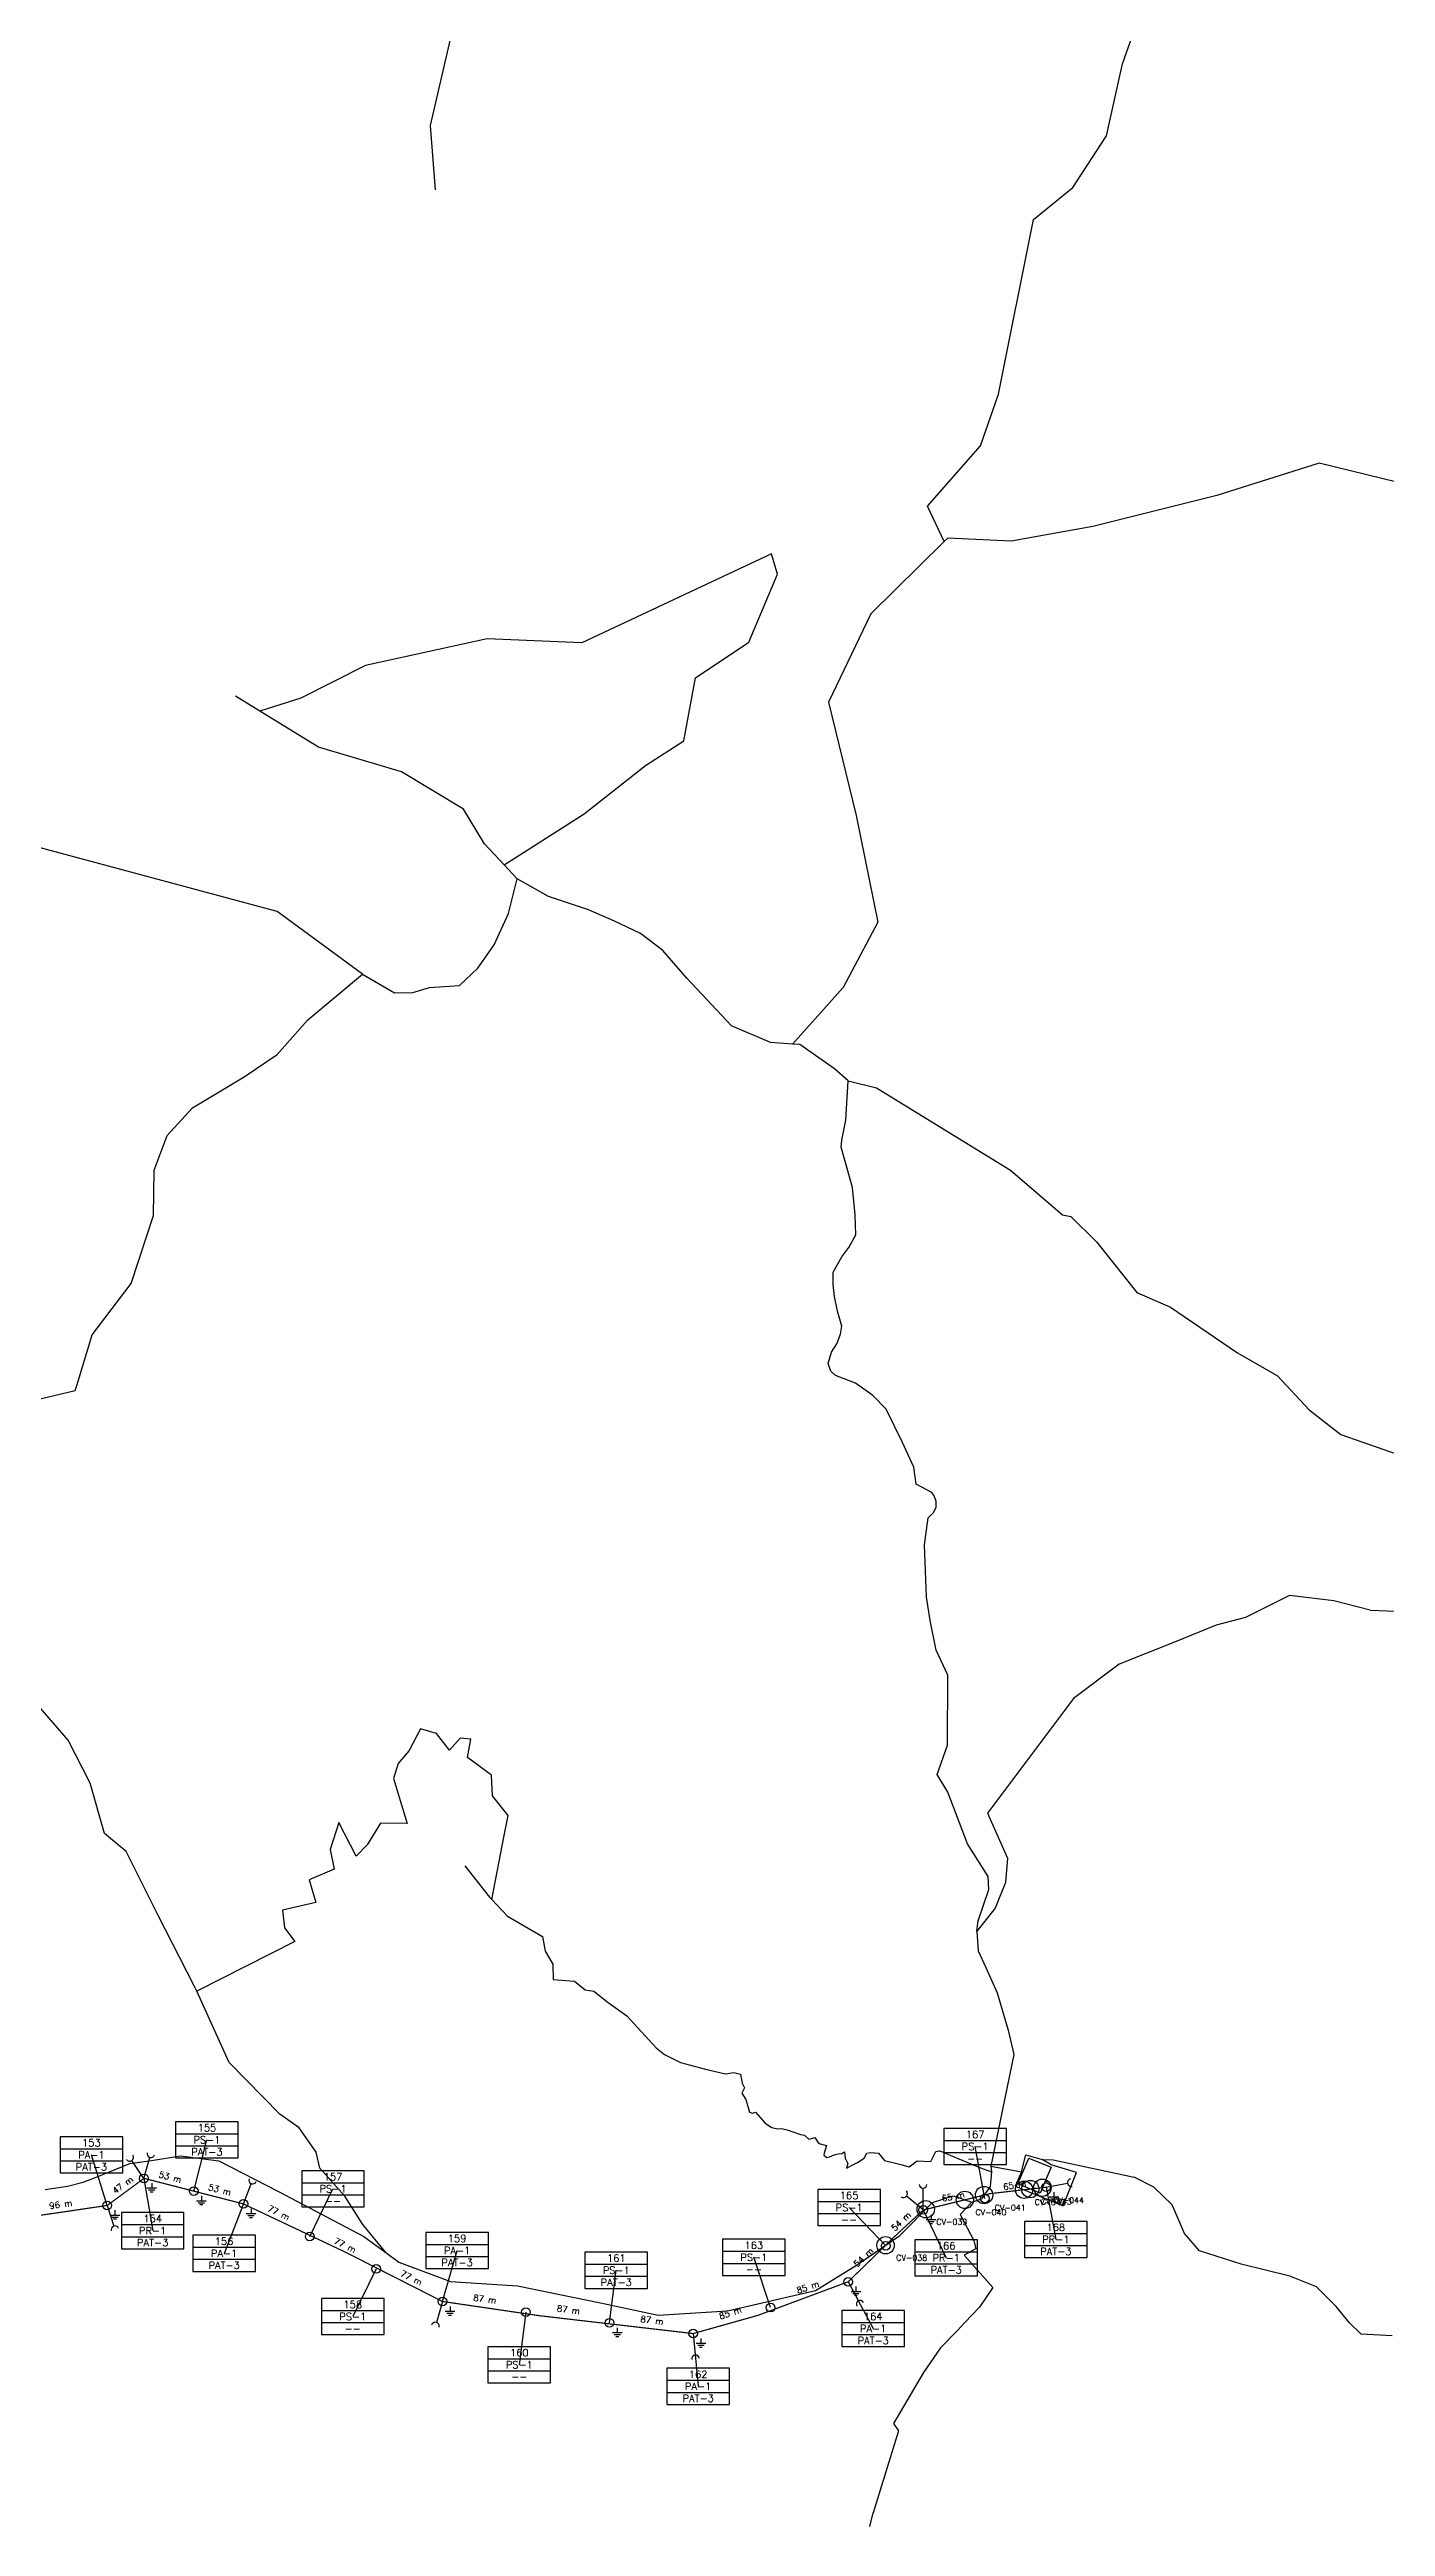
# Model space of a CAD drawing. Header units: metres. Extents: x 405922 to 419705, y 8261045 to 8275273.
# Drawn here: x 414984 to 416370, y 8261192 to 8263761 of the extents above; entities that cross this region are included whole.
import ezdxf
from ezdxf.enums import TextEntityAlignment as Align

# ---------------------------------------------------------------- set-up
doc = ezdxf.new("R2010")
doc.units = ezdxf.units.M
for name, color, linetype in [('CRUCES', 30, 'Continuous'), ('RP_CONDUCTOR', 5, 'Continuous'), ('RP_CUADROPOSTE', 5, 'Continuous'), ('RP_POSTE', 1, 'Continuous'), ('RP_PTIERRA', 2, 'Continuous'), ('RP_RETENIDA', 1, 'Continuous'), ('RP_VANO', 4, 'Continuous'), ('VIAS', 8, 'Continuous')]:
    doc.layers.add(name, color=color, linetype=linetype)
doc.styles.add('ROMANS', font='romans.shx')

# ---------------------------------------------------------------- blocks, each defined once
blk = doc.blocks.new('POSTE_LP')
blk.add_circle((0, 0), 0.9)
blk = doc.blocks.new('RETENIDA')
blk.add_line((0, 0), (4.5, 0))
blk.add_arc((5.3, 0), 0.8, 90, 270)
blk = doc.blocks.new('PAT')
for p, q in [((0, 0), (0, -1)), ((-1, -1), (1, -1)), ((-0.65, -1.4), (0.65, -1.4)), ((-0.3, -1.8), (0.3, -1.8))]:
    blk.add_line(p, q)
blk = doc.blocks.new('CUADRO_POSTE')
for p, q in [((0, 5), (13, 5)), ((0, 2.5), (13, 2.5))]:
    blk.add_line(p, q)
blk.add_lwpolyline([(0, 0), (13, 0), (13, 7.5), (0, 7.5)], close=True)
at = {"style": 'ROMANS'}
for tag, p in [('NUMERO', (6.5, 6.25)), ('ARMADO', (6.5, 3.75)), ('PAT', (6.5, 1.25))]:
    blk.add_attdef(tag, text='', height=1.5, dxfattribs=at).set_placement(p, align=Align.MIDDLE_CENTER)

msp = doc.modelspace()

# ---------------------------------------------------------------- linework, layer by layer
at = {"layer": 'CRUCES'}
for centre in [(415994.9, 8261540.8), (416001.3, 8261541.5), (416013.8, 8261542.9), (415892.8, 8261520.5), (415933.4, 8261530.3), (415953.4, 8261535.2), (415851.2, 8261483.2)]:
    msp.add_circle(centre, 9, dxfattribs=at)
at = {"layer": 'RP_CONDUCTOR', "const_width": 1.25}
msp.add_lwpolyline([(412933.4, 8262991.4), (413299.8, 8262714.7), (413618.8, 8262531.6), (413671.5, 8262466.4), (413924.6, 8262369.5), (414225.3, 8262124.2), (414655.8, 8261777.7), (414760.3, 8261579.1), (414882, 8261518.3), (414948.6, 8261510.5), (415043.6, 8261524.5), (415081.7, 8261552.6), (415184.8, 8261526.1), (415291.6, 8261475.6), (415391.3, 8261424.9), (415492.1, 8261410.1), (415651.5, 8261391.6), (415718.8, 8261410.5), (415812.3, 8261445.3), (415861.6, 8261493.3), (415890.3, 8261519.8), (415960.1, 8261536.8), (416017.8, 8261543.4)], dxfattribs=at)
at = {"layer": 'RP_CUADROPOSTE'}
for p, q in [((415043.6, 8261524.5), (415027.1, 8261576.9)), ((415133.3, 8261539.3), (415147, 8261592.6)), ((415954.1, 8261531.6), (415944.1, 8261585.7)), ((415081.7, 8261552.6), (415090.7, 8261498.3)), ((415184.8, 8261526.1), (415164.8, 8261474.8)), ((415253.6, 8261492.3), (415277.8, 8261541.7)), ((415851.3, 8261482.6), (415813.3, 8261522.4)), ((416017.8, 8261543.4), (416027.8, 8261489.3)), ((415890.3, 8261519.8), (415914, 8261470.2)), ((415391.3, 8261424.8), (415406.5, 8261477.7)), ((415731.9, 8261418.5), (415714.5, 8261470.7)), ((415322.5, 8261458.6), (415298.3, 8261409.2)), ((415564.8, 8261402.7), (415571.7, 8261457.3)), ((415812.3, 8261445.3), (415838.3, 8261396.9)), ((415478, 8261413.8), (415471.1, 8261359.2)), ((415651.5, 8261391.6), (415656.7, 8261336.9))]:
    msp.add_line(p, q, dxfattribs=at)
at = {"layer": 'VIAS'}
for points in [[(415912.1, 8263250.3), (415894.8, 8263287.2), (415949.6, 8263349.6), (415968.4, 8263403.4), (416004.7, 8263584.5), (416045.3, 8263617.6), (416080.2, 8263671.4), (416097, 8263746), (416122.4, 8263818.6), (416163, 8263850.8), (416189.3, 8263939.5), (416256.4, 8263985), (416231.3, 8264085.4)], [(415384.1, 8263615.1), (415379, 8263681.9), (415424.8, 8263880.7), (415430, 8263977.2)], [(417471.3, 8263633.1), (417376.7, 8263623.1), (417286.7, 8263584.1), (417043.4, 8263389.9), (416888.6, 8263402.5), (416734, 8263368.6), (416622.8, 8263323.3), (416502.6, 8263329.9), (416414.2, 8263304.1), (416301, 8263331.8), (416195, 8263298), (416066.1, 8263265.9), (415981.3, 8263250.7), (415915.8, 8263254), (415912.1, 8263250.3), (415835.7, 8263175.5), (415791.8, 8263083.9), (415820.5, 8262966.3), (415843, 8262855.7), (415807, 8262787.9), (415754.6, 8262729.1)], [(415455.5, 8262915), (415538.5, 8262967.9), (415602, 8263018.2), (415641.7, 8263043.8), (415653.8, 8263108.9), (415709.3, 8263146), (415739.1, 8263216.4), (415732.9, 8263237.5), (415536.1, 8263145.4), (415437.9, 8263149.4), (415311.6, 8263121.7), (415244.6, 8263088), (415201.8, 8263074.5)], [(414960.7, 8262358), (415010.3, 8262369.9), (415012.5, 8262376), (415028, 8262427.5), (415068.3, 8262480.9), (415091.6, 8262551.2), (415092.3, 8262598.4), (415105.6, 8262634.3), (415132.1, 8262663), (415185.6, 8262695.2), (415219.9, 8262718.3), (415251.6, 8262754.4), (415308.4, 8262801.8), (415341.6, 8262782.4), (415360.8, 8262782.5), (415377.8, 8262787.7), (415409.1, 8262790), (415428.2, 8262807.8), (415445.1, 8262832.2), (415459.8, 8262864.7), (415468.8, 8262900.6), (415455.5, 8262915), (415435.1, 8262936.9), (415413.2, 8262972.7), (415349, 8263011.5), (415262.7, 8263037.1), (415201.8, 8263074.5), (415176.7, 8263090)], [(415308.4, 8262801.8), (415220, 8262866.6), (414957.2, 8262937.2)], [(415945.9, 8261809), (415947.2, 8261819.7), (415958.4, 8261852.2), (415957.7, 8261865.6), (415936.3, 8261899.5), (415915.8, 8261953.1), (415904.8, 8261971.5), (415915.4, 8262001.9), (415915.6, 8262074.6), (415903.7, 8262100.3), (415897.3, 8262131.2), (415893.7, 8262155.9), (415891.5, 8262209.8), (415895.4, 8262237.7), (415900.8, 8262243.4), (415903.8, 8262248.4), (415903.6, 8262254.8), (415901.6, 8262260.7), (415899.2, 8262263.9), (415882.8, 8262272.5), (415880.4, 8262290.3), (415868.7, 8262315.8), (415851.8, 8262350.5), (415838, 8262364.6), (415820.1, 8262377.5), (415799.2, 8262385.2), (415794.4, 8262389.7), (415791.5, 8262397.7), (415795, 8262409.6), (415800.4, 8262418.3), (415804.3, 8262428.3), (415805.8, 8262436.7), (415801.1, 8262452.1), (415798, 8262467.2), (415796.9, 8262479.6), (415796.8, 8262492.5), (415805.7, 8262508.6), (415813.1, 8262518.2), (415820.2, 8262531.4), (415819.7, 8262552), (415816.8, 8262580.5), (415805.1, 8262622.2), (415805.7, 8262629.4), (415810, 8262650.2), (415812.2, 8262690.9), (415798, 8262703.6), (415762.2, 8262728.6), (415754.6, 8262729.1), (415731.7, 8262730.9), (415691.3, 8262748), (415644.8, 8262797.6), (415620, 8262826.1), (415596.9, 8262844), (415569.8, 8262856.7), (415542.8, 8262868.5), (415501.3, 8262882.2), (415468.8, 8262900.6)], [(415812.2, 8262690.9), (415841.7, 8262683.8), (415980.9, 8262598.2), (416034.7, 8262552.1), (416043.4, 8262550.4), (416070.1, 8262524.1), (416111.7, 8262471.4), (416146.6, 8262456.4), (416216.4, 8262409), (416257.9, 8262384.9), (416290.7, 8262349.6), (416323.5, 8262324.1), (416388.9, 8262301.4), (416429, 8262282.1), (416444.8, 8262264.9), (416474.6, 8262218.6), (416486, 8262193.6), (416502.6, 8262170.3), (416513.9, 8262168.3)], [(416353.9, 8262141.9), (416406.8, 8262139.8), (416438.3, 8262137.4), (416457.3, 8262142.2), (416490, 8262155.8), (416513.9, 8262168.3), (416518.7, 8262170.8), (416542.3, 8262157.4), (416566.6, 8262126.6), (416604.7, 8262083.4), (416648.6, 8262020.7), (417100, 8261814.4), (417172.5, 8261790.7), (417235.8, 8261765.8), (417303.7, 8261743.2), (417461.9, 8261711.6)], [(416353.9, 8262141.9), (416316.4, 8262151.8), (416270.4, 8262157.3), (416224.5, 8262134.3), (416194.1, 8262126.4), (416151, 8262108.9), (416093.6, 8262085.8), (416046.1, 8262050.5), (415956.9, 8261931.3), (415977.8, 8261884.6), (415975.6, 8261859.4), (415964.7, 8261832.9), (415945.9, 8261809), (415947.1, 8261788.5), (415955.2, 8261771.4), (415966.8, 8261745.1), (415978.4, 8261706.3), (415984.3, 8261681.2), (415960.4, 8261565.3), (415960.9, 8261559.3), (415959.7, 8261544.2), (415950.6, 8261531.2)], [(415332.5, 8261475.8), (415308.9, 8261504.8), (415290.1, 8261534.1), (415264.3, 8261563), (415260.3, 8261579.9), (415242.8, 8261604.9), (415222.7, 8261619.1), (415170.2, 8261672.6), (415136.4, 8261746.9), (415134.2, 8261751.7), (415096, 8261826), (415063.1, 8261891.7), (415040.8, 8261910.3), (415025.8, 8261962.6), (415003, 8262007.1), (414971.9, 8262042.9)], [(415442.6, 8261841.7), (415455.5, 8261908.3), (415459.4, 8261928.9), (415443.2, 8261949.4), (415442.3, 8261970.9), (415417.4, 8261989), (415420.7, 8262008.2), (415409.9, 8262009.1), (415398.7, 8261996.8), (415385.2, 8262014), (415368.6, 8262019), (415356.8, 8261996.3), (415345.5, 8261982.8), (415340.7, 8261967.4), (415354.8, 8261920.8), (415327.1, 8261921), (415313.4, 8261898.7), (415301.7, 8261886.8), (415283.9, 8261921.6), (415274.9, 8261893.8), (415279, 8261873.4), (415253, 8261862.4), (415260.1, 8261838.7), (415225.5, 8261830.8), (415227.6, 8261812.5), (415238.1, 8261798.4), (415136.4, 8261746.9)], [(415414.7, 8261876.6), (415440.3, 8261844.3), (415442.6, 8261841.7), (415458.7, 8261824.7), (415495.2, 8261803.4), (415497.9, 8261788.2), (415506, 8261774.6), (415506.3, 8261758.8), (415528.5, 8261757.2), (415539.3, 8261748.3), (415548.6, 8261746.9), (415563.3, 8261735), (415582.6, 8261721), (415613, 8261687.9), (415621.6, 8261680.9), (415638.5, 8261672.7), (415664.4, 8261665.8), (415685.1, 8261661), (415687.4, 8261661.5), (415693.7, 8261662.5), (415700.5, 8261660.5), (415702.3, 8261651.2), (415704.9, 8261646.5), (415702, 8261641.1), (415706.1, 8261634.3), (415709.8, 8261621.3), (415713, 8261620.3), (415716.1, 8261621.3), (415726.1, 8261609.9), (415733.2, 8261605.4), (415739.1, 8261603.9), (415743.5, 8261604.4), (415748.9, 8261603), (415762.8, 8261598.2), (415767, 8261597.5), (415771.4, 8261593.4), (415774.3, 8261594), (415777.9, 8261594.8), (415780, 8261591.1), (415782, 8261588.6), (415789.7, 8261586.5), (415787.5, 8261578.8), (415787.1, 8261576.7), (415790.2, 8261574.1), (415793, 8261574.8), (415797.8, 8261577.1), (415801.8, 8261578), (415805.7, 8261578.3), (415808.5, 8261580.1), (415809.2, 8261573.5), (415812.1, 8261568), (415810.7, 8261563), (415817.3, 8261566.6), (415821.9, 8261569.2), (415829, 8261573.4), (415831.6, 8261578.8), (415835.4, 8261579.3), (415843.7, 8261578.6), (415850.1, 8261571.1), (415867, 8261567.1), (415875.6, 8261564.4), (415883.8, 8261570.9), (415898.2, 8261570), (415903.4, 8261580.6), (415907.4, 8261581.2), (415927, 8261572.8), (415949.7, 8261563.4), (415960.9, 8261559.3)], [(414979.2, 8261541.2), (415002.3, 8261544.6), (415018.5, 8261548.6), (415030.4, 8261553.3), (415044.2, 8261558.6), (415066.9, 8261568), (415089.4, 8261571.1), (415119.7, 8261575.9), (415159.4, 8261570.6), (415221.4, 8261539), (415309.9, 8261492.4), (415332.5, 8261475.8), (415346.2, 8261465.8), (415399.6, 8261445.6), (415469.1, 8261441), (415555.4, 8261423.6), (415615.3, 8261410.6), (415687.2, 8261415.2), (415778.5, 8261436.3), (415821, 8261462.6), (415865.8, 8261493.2), (415899.8, 8261527.5), (415921.2, 8261534.3), (415940.6, 8261528), (415950.6, 8261531.2)], [(415960.4, 8261565.3), (415992.1, 8261559.3), (415996.6, 8261576.9), (416013.5, 8261572.3), (416024.9, 8261571.9), (416108.9, 8261553.7)], [(415999.7, 8261573.7), (416022.8, 8261564.1), (416016.7, 8261549.7), (416011.5, 8261537.3), (415988.4, 8261546.8), (415993.5, 8261559), (415999.7, 8261573.7)], [(415992.1, 8261559.3), (415985.7, 8261544.5), (416035.5, 8261524.2), (416049.1, 8261558.6), (416023.1, 8261566.7), (416013.5, 8261572.3)], [(415993.5, 8261559), (415992.1, 8261559.3)], [(416016.7, 8261549.7), (416018.9, 8261548.9)], [(416376.8, 8261389.1), (416344.5, 8261391), (416332.5, 8261402.6), (416318.6, 8261419.7), (416298.4, 8261440), (416270.7, 8261451.3), (416220.1, 8261463.7), (416177, 8261477.4), (416161.3, 8261495.4), (416148.6, 8261525.1), (416129.6, 8261543.5), (416108.9, 8261553.7)], [(415940.6, 8261528), (415928.5, 8261515.1), (415942.6, 8261488.1), (415944.9, 8261479.4), (415932.8, 8261472.9), (415962.5, 8261439.5), (415948.5, 8261419.1), (415933.4, 8261403.2), (415925.5, 8261394.5), (415908.1, 8261376.8), (415890.4, 8261351.1), (415859.5, 8261298.2), (415864.5, 8261290.7), (415838.2, 8261205.8)], [(415834.7, 8261191.5), (415838.2, 8261205.8)]]:
    msp.add_lwpolyline(points, dxfattribs=at)

# ---------------------------------------------------------------- block references
at = {"layer": 'RP_CUADROPOSTE', "xscale": 5, "yscale": 5}
for p, values in [((415114.5, 8261573.8), {'NUMERO': '155', 'ARMADO': 'PS-1', 'PAT': 'PAT-3'}), ((415911.6, 8261566.9), {'NUMERO': '167', 'ARMADO': 'PS-1', 'PAT': '--'}), ((414994.6, 8261558.2), {'NUMERO': '153', 'ARMADO': 'PA-1', 'PAT': 'PAT-3'}), ((415245.3, 8261523), {'NUMERO': '157', 'ARMADO': 'PS-1', 'PAT': '--'}), ((415780.8, 8261503.6), {'NUMERO': '165', 'ARMADO': 'PS-1', 'PAT': '--'}), ((415058.2, 8261479.6), {'NUMERO': '154', 'ARMADO': 'PR-1', 'PAT': 'PAT-3'}), ((415374, 8261459), {'NUMERO': '159', 'ARMADO': 'PA-1', 'PAT': 'PAT-3'}), ((415995.3, 8261470.5), {'NUMERO': '168', 'ARMADO': 'PR-1', 'PAT': 'PAT-3'}), ((415132.3, 8261456.1), {'NUMERO': '156', 'ARMADO': 'PA-1', 'PAT': 'PAT-3'}), ((415539.2, 8261438.5), {'NUMERO': '161', 'ARMADO': 'PS-1', 'PAT': 'PAT-3'}), ((415682, 8261451.9), {'NUMERO': '163', 'ARMADO': 'PS-1', 'PAT': '--'}), ((415881.5, 8261451.4), {'NUMERO': '166', 'ARMADO': 'PR-1', 'PAT': 'PAT-3'}), ((415265.8, 8261390.5), {'NUMERO': '158', 'ARMADO': 'PS-1', 'PAT': '--'}), ((415805.8, 8261378.1), {'NUMERO': '164', 'ARMADO': 'PA-1', 'PAT': 'PAT-3'}), ((415438.6, 8261340.5), {'NUMERO': '160', 'ARMADO': 'PS-1', 'PAT': '--'}), ((415624.2, 8261318.1), {'NUMERO': '162', 'ARMADO': 'PA-1', 'PAT': 'PAT-3'})]:
    msp.add_blockref('CUADRO_POSTE', p, dxfattribs=at).add_auto_attribs(values)
at = {"layer": 'RP_POSTE', "xscale": 5, "yscale": 5}
for p in [(415081.7, 8261552.6), (416017.8, 8261543.4), (415043.6, 8261524.5), (415133.3, 8261539.3), (415184.8, 8261526.1), (415890.3, 8261519.8), (415954.1, 8261531.6), (415253.6, 8261492.3), (415851.3, 8261482.6), (415322.5, 8261458.6), (415812.3, 8261445.3), (415391.3, 8261424.8), (415731.9, 8261418.5), (415478, 8261413.8), (415564.8, 8261402.7), (415651.5, 8261391.6)]:
    msp.add_blockref('POSTE_LP', p, dxfattribs=at)
at = {"layer": 'RP_PTIERRA', "xscale": 5, "yscale": 5}
for p in [(415089.7, 8261547.6), (415141.3, 8261534.3), (416025.8, 8261538.4), (415051.6, 8261519.5), (415192.8, 8261521.1), (415898.3, 8261514.8), (415399.3, 8261419.8), (415820.3, 8261440.3), (415572.8, 8261397.7), (415659.5, 8261386.6)]:
    msp.add_blockref('PAT', p, dxfattribs=at)
at = {"layer": 'RP_RETENIDA', "xscale": 5, "yscale": 5}
for p, rotation in [((415081.7, 8261552.6), 124.3876778736994), ((415081.7, 8261552.6), 74.38767787369939), ((415184.8, 8261526.1), 68.67372499510503), ((416017.8, 8261543.4), 10.45830352137055), ((415043.6, 8261524.5), 287.5239207004334), ((415890.3, 8261519.8), 140.5003470707006), ((415890.3, 8261519.8), 90.50034707070058), ((415812.3, 8261445.3), 298.223170074852), ((415391.3, 8261424.8), 253.9306337547563), ((415651.5, 8261391.6), 275.3937355059242)]:
    msp.add_blockref('RETENIDA', p, dxfattribs=dict(at, rotation=rotation))

# ---------------------------------------------------------------- texts
at = {"layer": 'CRUCES', "style": 'ROMANS'}
for s, p in [('CV-041', (415964.4, 8261519.2)), ('CV-042', (416005.9, 8261524.8)), ('CV-043', (416012.3, 8261525.5)), ('CV-044', (416024.8, 8261526.9)), ('CV-039', (415903.8, 8261504.5)), ('CV-040', (415944.4, 8261514.3)), ('CV-038', (415862.2, 8261467.2))]:
    msp.add_text(s, height=6, dxfattribs=at).set_placement(p)
at = {"layer": 'RP_VANO', "style": 'ROMANS'}
for s, rotation, p in [('47 m', 36.3736, (415062.7, 8261541.5)), ('53 m', -14.4202, (415107.5, 8261548.9)), ('65 m', 10.4583, (415985.9, 8261540.5)), ('96 m', 8.3629, (414996.1, 8261520.5)), ('53 m', -14.4202, (415159, 8261535.7)), ('77 m', -26.1138, (415219.2, 8261512.2)), ('65 m', 10.4583, (415922.2, 8261528.7)), ('54 m', 43.6559, (415870.8, 8261504.2)), ('77 m', -26.1138, (415288, 8261478.5)), ('54 m', 43.6556, (415831.8, 8261467)), ('77 m', -26.1138, (415356.9, 8261444.7)), ('87 m', -7.2738, (415434.7, 8261422.3)), ('87 m', -7.2738, (415521.4, 8261411.2)), ('85 m', 18.4734, (415772.1, 8261434.9)), ('87 m', -7.2794, (415608.1, 8261400.2)), ('85 m', 18.4756, (415691.7, 8261408.1))]:
    msp.add_text(s, height=6.5, rotation=rotation, dxfattribs=at).set_placement(p, align=Align.BOTTOM_CENTER)

doc.saveas('drawing.dxf')
